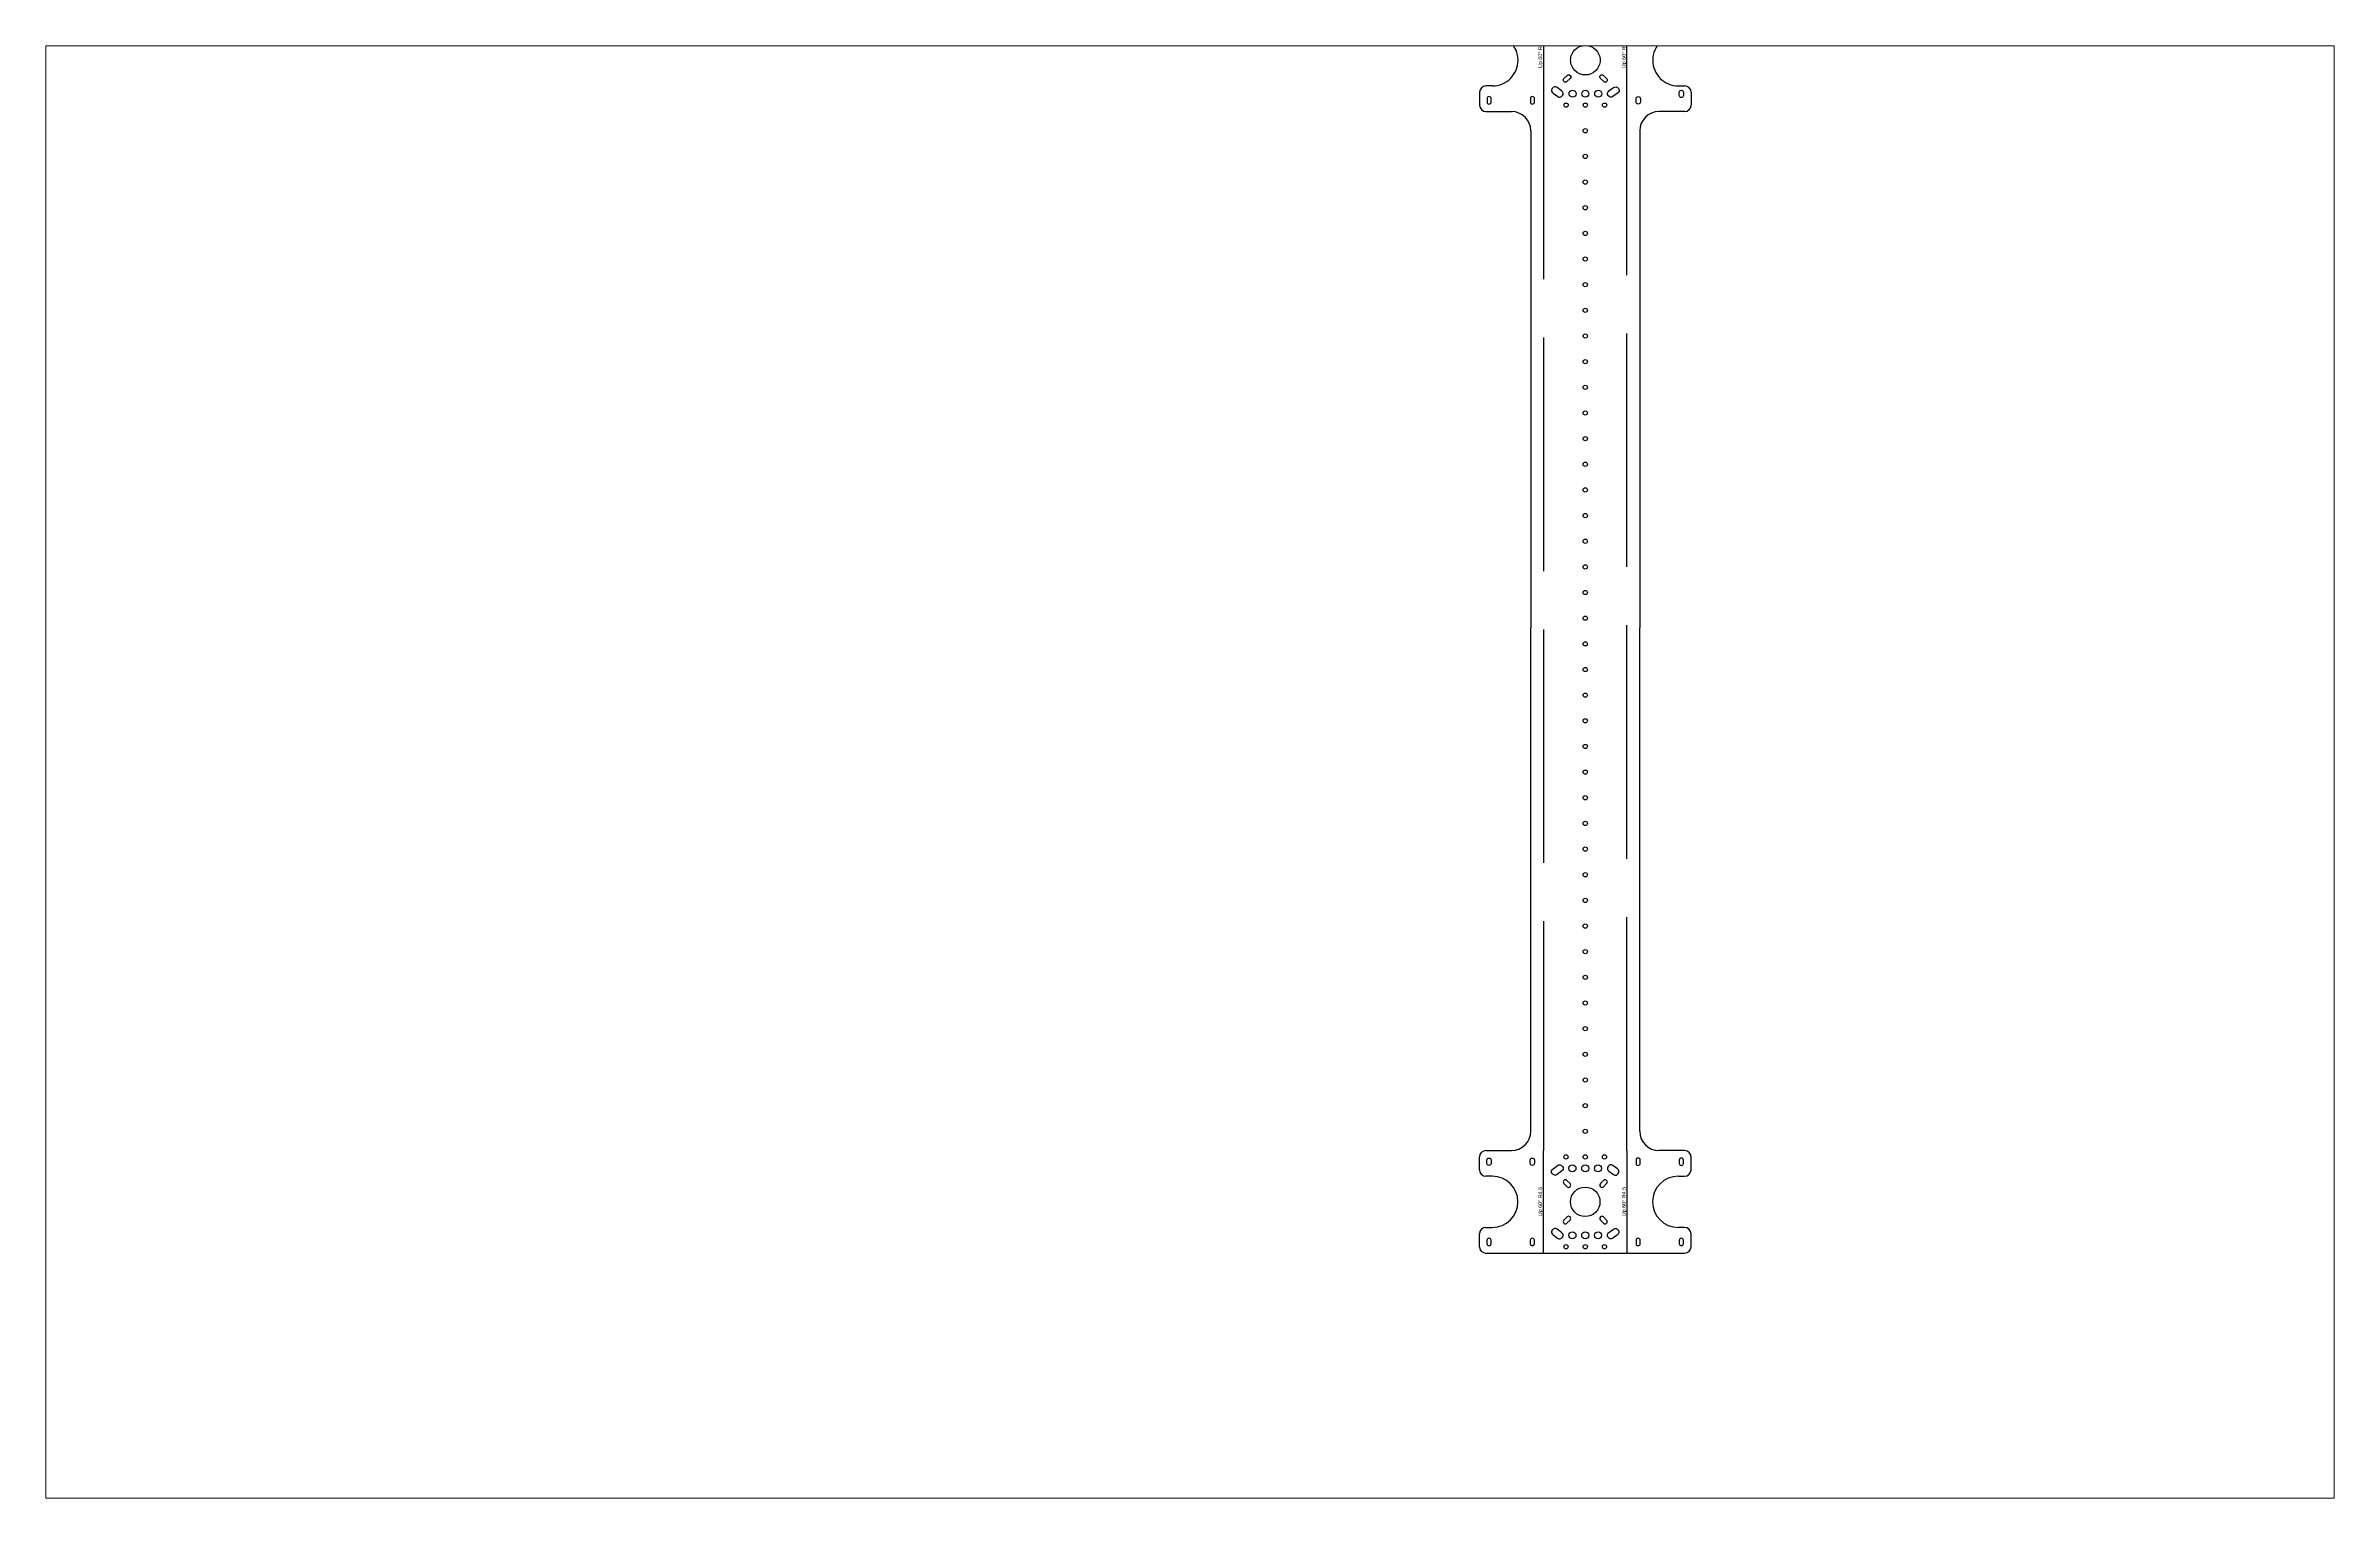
# Paper-space layout 'Sheet2' of a CAD drawing. Header units: millimetres. Extents: x 40 to 364, y 26 to 231.
# The model-space entities are those that its viewports show. They can reach past a viewport. Long polylines and large blocks are cut down to what shows.
import ezdxf

# ---------------------------------------------------------------- set-up
doc = ezdxf.new("R2010")
doc.units = ezdxf.units.MM
doc.linetypes.add('ACAD_ISO02W100', pattern=[15, 12, -3])
doc.layers.add('BORDER', color=7, linetype='Continuous')
doc.layers.add('Izmeri', color=1, linetype='Continuous', lineweight=25)
doc.styles.get("Standard").update_dxf_attribs({"font": 'arial.ttf'})

msp = doc.modelspace()

# ---------------------------------------------------------------- linework, layer by layer
for points in [[(-73.3, 857.5), (-73.3, 860, 1), (-76.6, 860), (-76.6, 857.5, 1)], [(-39.5, 857.5), (-39.5, 860, 1), (-42.8, 860), (-42.8, 857.5, 1)], [(-73.4, 32.5), (-73.4, 30, -1), (-76.7, 30), (-76.7, 32.5, -1)], [(-39.6, 32.5), (-39.6, 30, -1), (-42.9, 30), (-42.9, 32.5, -1)], [(-73.4, -32.5), (-73.4, -30, 1), (-76.7, -30), (-76.7, -32.5, 1)], [(-39.6, -32.5), (-39.6, -30, 1), (-42.9, -30), (-42.9, -32.5, 1)], [(42.9, -32.5), (42.9, -30, 1), (39.6, -30), (39.6, -32.5, 1)], [(76.6, -32.5), (76.6, -30, 1), (73.3, -30), (73.3, -32.5, 1)]]:
    msp.add_lwpolyline(points, format="xyb", close=True)
for centre, radius in [((-14.9, 855), 1.65), ((-9.9, 863.9), 2.75), ((0.1, 863.9), 2.75), ((0.1, 855), 1.65), ((10.1, 863.9), 2.75), ((15.1, 855), 1.65), ((0, 835), 1.65), ((0, 815), 1.65), ((0, 795), 1.65), ((0, 775), 1.65), ((0, 755), 1.65), ((0, 735), 1.65), ((0, 715), 1.65), ((0, 695), 1.65), ((0, 675), 1.65), ((0, 655), 1.65), ((0, 635), 1.65), ((0, 615), 1.65), ((0, 595), 1.65), ((0, 575), 1.65), ((0, 555), 1.65), ((0, 535), 1.65), ((0, 515), 1.65), ((0, 495), 1.65), ((0, 475), 1.65), ((0, 455), 1.65), ((0, 435), 1.65), ((0, 415), 1.65), ((0, 395), 1.65), ((0, 375), 1.65), ((0, 355), 1.65), ((0, 335), 1.65), ((0, 315), 1.65), ((0, 295), 1.65), ((0, 275), 1.65), ((0, 255), 1.65), ((0, 235), 1.65), ((0, 215), 1.65), ((0, 195), 1.65), ((0, 175), 1.65), ((0, 155), 1.65), ((0, 135), 1.65), ((0, 115), 1.65), ((0, 95), 1.65), ((0, 75), 1.65), ((0, 55), 1.65), ((-15, 35), 1.65), ((0, 35), 1.65), ((15, 35), 1.65), ((-10, 26.1), 2.75), ((0, 26.1), 2.75), ((10, 26.1), 2.75), ((-15, -35), 1.65), ((-10, -26.1), 2.75), ((0, -26.1), 2.75), ((0, -35), 1.65), ((10, -26.1), 2.75), ((15, -35), 1.65)]:
    msp.add_circle(centre, radius)
at = {"layer": 'BORDER'}
for p, q in [((-77.4, 910), (-72.4, 910)), ((77.6, 910), (72.6, 910)), ((-82.4, 865), (-82.4, 855)), ((-72.4, 870), (-77.4, 870)), ((72.6, 870), (77.6, 870)), ((82.6, 865), (82.6, 855)), ((-77.4, 850), (-57.5, 850)), ((77.6, 850), (57.5, 850)), ((-42.5, 835), (-42.5, 447.5)), ((42.5, 835), (42.5, 447.5)), ((-42.5, 55), (-42.5, 447.5)), ((42.5, 55), (42.5, 447.5)), ((-77.5, 40), (-57.5, 40)), ((77.5, 40), (57.5, 40)), ((-82.5, 25), (-82.5, 35)), ((-72.5, 20), (-77.5, 20)), ((72.5, 20), (77.5, 20)), ((82.5, 25), (82.5, 35)), ((-82.5, -35), (-82.5, -25)), ((-77.5, -20), (-72.5, -20)), ((77.5, -20), (72.5, -20)), ((82.5, -35), (82.5, -25)), ((-78.1, -40), (77.5, -40))]:
    msp.add_line(p, q, dxfattribs=at)
for points in [[(-14.1, 901.8), (-16.6, 904.3, -1), (-14.3, 906.7), (-11.8, 904.2, -1)], [(14.4, 906.7, -1), (16.7, 904.3), (14.2, 901.8, -1), (11.9, 904.2)], [(-14.3, 873.3, -1), (-16.6, 875.7), (-14.1, 878.2, -1), (-11.8, 875.8)], [(14.2, 878.2), (16.7, 875.7, -1), (14.4, 873.3), (11.9, 875.8, -1)], [(-21.5, 861.7, 1), (-18.4, 866.2), (-21.9, 868.7, 1), (-25.1, 864.2)], [(21.6, 861.7, -1), (18.5, 866.2), (22.1, 868.7, -1), (25.2, 864.2)], [(39.7, 860, -1), (43, 860), (43, 857.5, -1), (39.7, 857.5)], [(76.6, 862.5, -1), (73.3, 862.5), (73.3, 865, -1), (76.6, 865)], [(-21.6, 28.3, -1), (-18.4, 23.8), (-22, 21.3, -1), (-25.1, 25.8)], [(21.6, 28.3, 1), (18.4, 23.8), (22, 21.3, 1), (25.1, 25.8)], [(39.6, 30, 1), (42.9, 30), (42.9, 32.5, 1), (39.6, 32.5)], [(76.6, 32.5, 1), (73.3, 32.5), (73.3, 30, 1), (76.6, 30)], [(-14.3, 16.7, 1), (-16.7, 14.3), (-14.2, 11.8, 1), (-11.8, 14.2)], [(14.2, 11.8), (16.7, 14.3, 1), (14.3, 16.7), (11.8, 14.2, 1)], [(-14.2, -11.8), (-16.7, -14.3, 1), (-14.3, -16.7), (-11.8, -14.2, 1)], [(14.3, -16.7, 1), (16.7, -14.3), (14.2, -11.8, 1), (11.8, -14.2)], [(-21.6, -28.3, 1), (-18.4, -23.8), (-22, -21.3, 1), (-25.1, -25.8)], [(21.6, -28.3, -1), (18.4, -23.8), (22, -21.3, -1), (25.1, -25.8)]]:
    msp.add_lwpolyline(points, format="xyb", close=True, dxfattribs=at)
for centre in [(0.1, 890), (0, 0)]:
    msp.add_circle(centre, 11.5, dxfattribs=at)
for centre, radius, start, end in [((-77.4, 915), 5, 180, 270), ((77.6, 915), 5, 270, 0), ((-72.4, 890), 20, 270, 90), ((72.6, 890), 20, 90, 270), ((-77.4, 865), 5, 90, 180), ((77.6, 865), 5, 0, 90), ((-77.4, 855), 5, 180, 270), ((-57.5, 835), 15, 0, 90), ((57.5, 835), 15, 90, 180), ((77.6, 855), 5, 270, 0), ((-57.5, 55), 15, 270, 0), ((57.5, 55), 15, 180, 270), ((-77.5, 35), 5, 90, 180), ((77.5, 35), 5, 0, 90), ((-77.5, 25), 5, 180, 270), ((-72.5, 0), 20, 270, 90), ((72.5, 0), 20, 90, 270), ((77.5, 25), 5, 270, 0), ((-77.5, -25), 5, 90, 180), ((-77.5, -35), 5, 180, 270), ((77.5, -25), 5, 0, 90), ((77.5, -35), 5, 270, 0)]:
    msp.add_arc(centre, radius, start, end, dxfattribs=at)
at = {"layer": 'Izmeri', "linetype": 'ACAD_ISO02W100', "ltscale": 0.5}
for p in [(-32.5, 935), (-32.5, -40)]:
    msp.add_line(p, (-32.5, 40), dxfattribs=at)
for points in [[(32.5, 40), (32.5, 935)], [(32.5, 40), (32.5, -40)]]:
    msp.add_lwpolyline(points, dxfattribs=at)

# ---------------------------------------------------------------- texts
at = {"layer": 'Izmeri'}
for p in [(-33.6, 883.9), (31.6, 883.8), (-33.6, -11.2), (31.6, -11.2)]:
    msp.add_text('Up 60%%D R4.5', height=3, rotation=90, dxfattribs=at).set_placement(p)

psp = doc.layouts.new('Sheet2')

# ---------------------------------------------------------------- viewports
at = {"layer": '0'}
psp.add_viewport(center=(202.5, 128.5), size=(324, 205.6), view_center_point=(-308.19, 335.1), view_height=1132.3318, dxfattribs=at)

doc.saveas('drawing.dxf')
